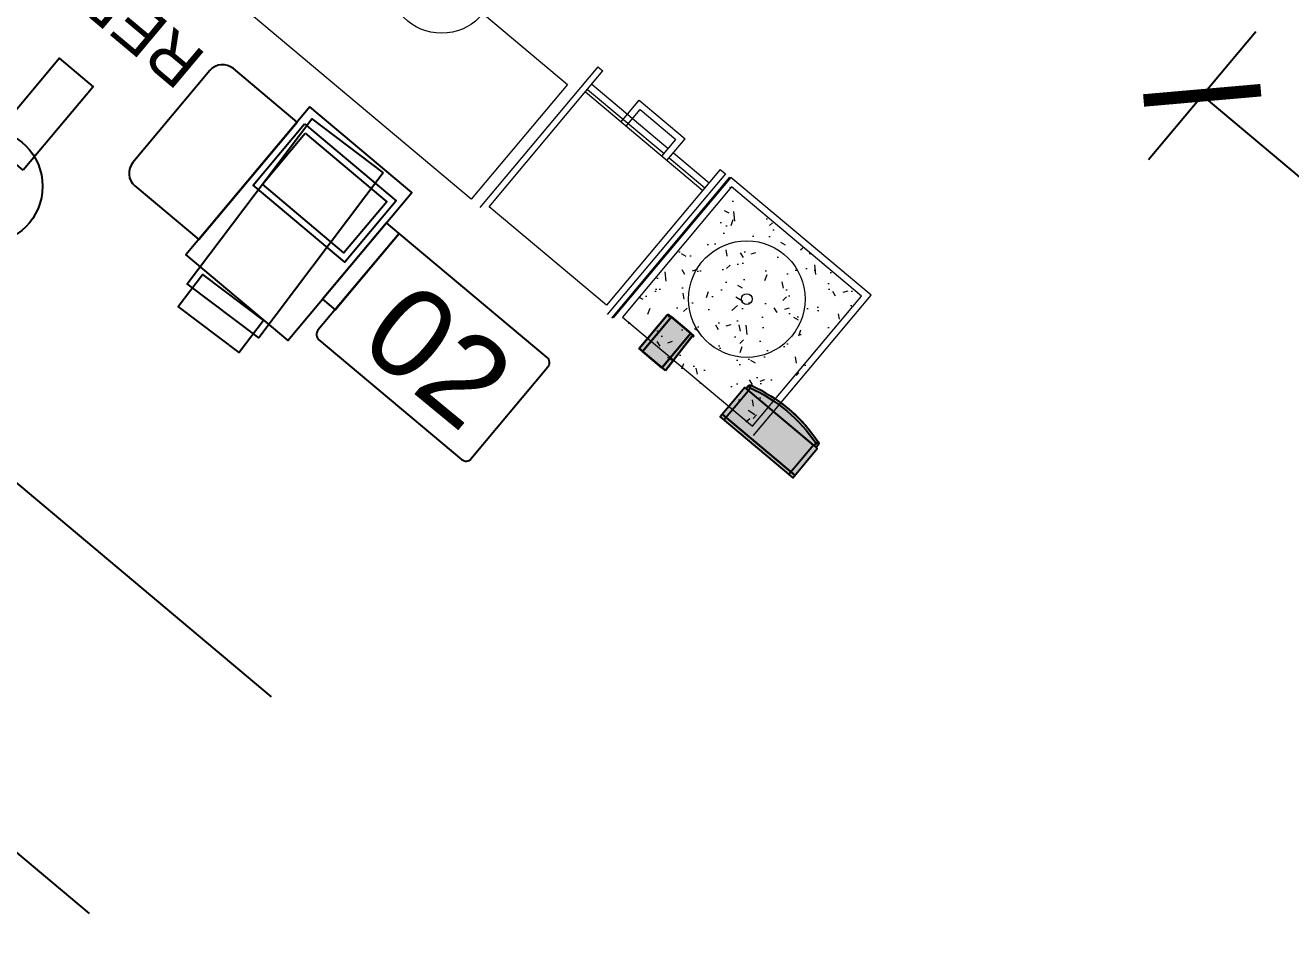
# Model space of a CAD drawing. Header units: metres. Extents: x 822482 to 822767, y 9662202 to 9662512.
# Drawn here: x 822639.898 to 822643.7, y 9662433.709 to 9662436.449 of the extents above; entities that cross this region are included whole.
import ezdxf

# ---------------------------------------------------------------- set-up
doc = ezdxf.new("R2010")
doc.units = ezdxf.units.M
for name, color, linetype in [('20006_ARQ_1000_3PV$0$ARQ-SAN', 9, 'Continuous'), ('ARQ_NE_EQUIPAMENTOS', 7, 'Continuous'), ('ARQ_NE_PISO', 251, 'Continuous')]:
    doc.layers.add(name, color=color, linetype=linetype)
doc.layers.add('ARQ_NE_COTAS', color=7, linetype='Continuous', true_color=0x000000)
doc.layers.add('ARQ_NE_MOBILIÁRIOS', color=251, linetype='Continuous', lineweight=0)
doc.styles.add('Arial', font='arial.ttf', dxfattribs={"height": 0.6})
doc.styles.add('L35_A-Standard', font='arial.ttf')
doc.styles.get("Standard").update_dxf_attribs({"font": 'arial.ttf'})
doc.dimstyles.new('1-300', dxfattribs={"dimtxt": 0.6, "dimasz": 0.25, "dimexe": 0.25, "dimexo": 0.25, "dimgap": 0.25, "dimtad": 1, "dimzin": 4, "dimdsep": 46, "dimtxsty": 'Arial', "dimblk": 'ARCHTICK', "dimcen": 0.25, "dimclrd": 256, "dimclre": 256, "dimclrt": 256, "dimadec": 0, "dimazin": 0, "dimtfac": 0.0666666666666667, "dimtix": 1, "dimtofl": 0, "dimtmove": 0, "dimatfit": 3, "dimldrblk": 'ARCHTICK', "dimfxl": 0.25, "dimtvp": 1, "dimtolj": 1, "dimtzin": 0, "dimarcsym": 0})
pattern_1 = [(140.0000000035438, (339695.1400736794, 9652942.756467326), (0.01593908552763391, 0.18218466899699), [0.01905, -0.20955]), (85.00000000354409, (339695.1400736794, 9652942.756467326), (-0.1910568452368551, -0.0352434214367873), [0.01524, -0.16764058417]), (190.4514447035438, (339695.1414019344, 9652942.771649333), (-0.1751177519212844, 0.1469412470795213), [0.01619000879999973, -0.1780902445999978]), (136.1842000035439, (339695.0892736809, 9652942.756467326), (0.04204232791595942, 0.2710790408947306), [0.02857499999999991, -0.3143249999999985]), (186.6355576135439, (339695.0927771786, 9652942.779057225), (-0.2474261246124064, 0.2374041340361984), [0.02428502313999998, -0.2671356081599996]), (81.18415117354401, (339695.0892736809, 9652942.756467326), (-0.2474261246002175, 0.2374041340496724), [0.02285996706999999, -0.2514597319199998]), (111.0000000035439, (339695.1019736789, 9652942.781867325), (0.1022651981777094, 0.1516143912754582), [0.01905, -0.2095500000000001]), (56.00000000354411, (339695.1019736789, 9652942.781867325), (-0.1841879661261421, 0.06180202833625402), [0.01523999999999997, -0.1676399999999995]), (161.4514450035439, (339695.1104957797, 9652942.794501858), (-0.08192276889910634, 0.2134164192736488), [0.0161900088, -0.1780899375999999]), (127.500000003544, (339695.1400736794, 9652942.756467326), (-0.08455503887334417, 0.003088603245361587), [0, -0.165607999999998, 0, -0.170179999999998, 0, -0.168274999999998]), (97.50000000354397, (339695.1400736794, 9652942.756467326), (-0.1001805748222527, 0.066819662504109), [0, -0.09702799999999975, 0, -0.1617979999999995, 0, -0.06413499999999975]), (57.50000000354407, (339695.1400736794, 9652942.699825324), (0.005728743984286383, 0.1355905951672258), [0, -0.06349999999999995, 0, -0.1981199999999999, 0, -0.2628899999999998]), (47.50000000354405, (339695.1400736766, 9652942.674425328), (-0.02542649104249568, 0.1481291813844453), [0, -0.08254999999999997, 0, -0.1315719999999999, 0, -0.1866899999999999])]

# ---------------------------------------------------------------- blocks, each defined once
blk = doc.blocks.new('self checkout')
at = {"color": 8, "linetype": 'Continuous'}
for points in [[(2643.7, 2612.34), (2643.7, 2611.76), (2644.1, 2611.76), (2644.1, 2612.34), (2643.7, 2612.34)], [(2644.1, 2612.221206473127), (2644.1, 2611.921206473128), (2644.15, 2611.921206473128), (2644.15, 2612.221206473127), (2644.1, 2612.221206473127)]]:
    blk.add_lwpolyline(points, dxfattribs=at)
for points in [[(2643.45, 2611.82), (2643.7, 2611.82), (2643.7, 2612.28), (2643.45, 2612.28, 0.414213562373095), (2643.4, 2612.23), (2643.4, 2611.87, 0.414213562373095)], [(2644.17, 2611.821206473127), (2644.73, 2611.821206473127, 0.414213562373095), (2644.75, 2611.841206473127), (2644.75, 2612.201206473128, 0.414213562373095), (2644.73, 2612.221206473127), (2644.15, 2612.221206473127), (2644.15, 2611.841206473127, 0.414213562373095)]]:
    blk.add_lwpolyline(points, format="xyb", close=True, dxfattribs=at)
for points in [[(2643.72, 2612.29), (2644.08, 2612.29), (2644.08, 2612.050000000001), (2643.72, 2612.050000000001)], [(2643.74, 2612.27), (2644.06, 2612.27), (2644.06, 2612.070000000001), (2643.74, 2612.070000000001)]]:
    blk.add_lwpolyline(points, close=True, dxfattribs=at)
blk = doc.blocks.new('_ARCHTICK')
at = {"color": 0, "linetype": 'ByBlock', "const_width": 0.15}
blk.add_lwpolyline([(-0.5, -0.5), (0.5, 0.5)], dxfattribs=at)
blk = doc.blocks.new('*D507')
at = {"layer": 'ARQ_NE_COTAS', "lineweight": -2, "transparency": 16777216}
for p, q in [((362.2482283357531, -236.6239624423906), (362.2482283357531, -237.1250643189996)), ((367.6679001320153, -236.6239624451846), (367.6679001320153, -237.1250643189996)), ((362.2482283357531, -236.8750643189996), (367.6679001320153, -236.8750643189996))]:
    blk.add_line(p, q, dxfattribs=at)
at = {"layer": 'Defpoints', "color": 0, "transparency": 16777216}
for p in [(362.2482283357531, -236.3739624423906), (367.6679001320153, -236.3739624451846), (367.6679001320153, -236.8750643189996)]:
    blk.add_point(p, dxfattribs=at)
at = {"layer": 'ARQ_NE_COTAS', "lineweight": -2, "transparency": 16777216, "xscale": 0.25, "yscale": 0.25, "zscale": 0.25, "rotation": 180}
blk.add_blockref('_ARCHTICK', (362.2482283357531, -236.8750643189996), dxfattribs=at)
at = {"layer": 'ARQ_NE_COTAS', "lineweight": -2, "transparency": 16777216, "xscale": 0.25, "yscale": 0.25, "zscale": 0.25}
blk.add_blockref('_ARCHTICK', (367.6679001320153, -236.8750643189996), dxfattribs=at)
at = {"layer": 'ARQ_NE_COTAS', "transparency": 16777216, "insert": (364.9580642338842, -236.3187205263666), "char_height": 0.6, "attachment_point": 5, "style": 'Arial'}
blk.add_mtext('\\A1;5.42', dxfattribs=at)
blk = doc.blocks.new('20006_ARQ_1000_3PV$0$TOALHEIRO ROLÃO 70.208 DRACO_p')
at = {"layer": 'ARQ_NE_EQUIPAMENTOS', "true_color": 0xffffff}
h = blk.add_hatch(color=7, dxfattribs=at)
h.dxf.hatch_style = 1
edge = h.paths.add_edge_path()
edge.add_arc((0.1294728544557794, -0.2244487215250502), 0.008000000000000016, 285.4366655880193, 360.0000000000002)
edge.add_line((0.1374728544557794, -0.2244487215250501), (0.1374728574360043, -0.2150000035763924))
edge.add_line((0.1374728574360043, -0.2150000035763924), (-0.1375271485244601, -0.2150000035763924))
edge.add_line((-0.1375271485244601, -0.2150000035763924), (-0.1375271455442352, -0.2244487215250501))
edge.add_arc((-0.1295271455442356, -0.2244487215251424), 0.007999999999999646, 179.9999999993386, 254.5633344118033)
edge.add_arc((-2.714554439448371e-05, 0.2445256374492618), 0.494525641025642, 254.563334412001, 285.4366655880361)
h.paths.add_polyline_path([(-0.1425271437560885, -0.09999936404847112), (0.1424728526676328, -0.09999936404847112), (0.1424728526676328, -0.2150000035763924), (-0.1425271437560885, -0.2150000035763924)])
at = {"layer": 'ARQ_NE_EQUIPAMENTOS'}
for points in [[(-0.1274999976158142, -0.09999936404847114), (-0.1274999976158142, -0.2150000035763924), (-0.1424999982118607, -0.2150000035763924), (-0.1424999982118607, -0.09999936404847112), (0.1424999982118606, -0.09999936404847112), (0.1424999982118607, -0.2150000035763924), (0.1274999976158142, -0.2150000035763924), (-0.1274999976158142, -0.2150000035763924)], [(-0.1424999982118607, -0.09999936404847112), (0.1424999982118607, -0.09999936404847112)], [(0.1424999982118606, -0.1094993609490294), (-0.1424999982118607, -0.1094993609490296)], [(-0.1424999982118607, -0.1099993694128892), (0.1424999982118606, -0.1099993694128889)], [(0.1274999976158142, -0.2150000035763924), (0.1274999976158142, -0.09999936404847114)], [(-0.1295000016689301, -0.2155000036001411), (-0.1295000016689301, -0.2244487218559925)], [(-0.05670333653688431, -0.2155000036001411), (-0.05670333653688431, -0.2150000035763924)], [(-0.05071946978569031, -0.2155000036001411), (-0.05071946978569031, -0.2150000035763924)], [(-0.03567235544323921, -0.2155000036001411), (-0.03567235544323921, -0.2150000035763924)], [(-0.03092342242598534, -0.2155000036001411), (-0.03092342242598534, -0.2150000035763924)], [(-0.02539006806910038, -0.2155000036001411), (-0.02539006806910038, -0.2150000035763924)], [(-0.01464137062430382, -0.2155000036001411), (-0.01464137062430382, -0.2150000035763924)], [(-0.01345413830131292, -0.2155000036001411), (-0.01345413830131292, -0.2150000035763924)], [(-0.01209730003029108, -0.2155000036001411), (-0.01209730003029108, -0.2150000035763924)], [(-0.0014069041935727, -0.2155000036001411), (-0.0014069041935727, -0.2150000035763924)], [(0.002997517818585038, -0.2155000036001411), (0.002997517818585038, -0.2150000035763924)], [(0.01368261408072158, -0.2155000036001411), (0.01368261408072158, -0.2150000035763924)], [(0.01622668467462063, -0.2155000036001411), (0.01622668467462063, -0.2150000035763924)], [(0.03003886714577675, -0.2155000036001411), (0.03003886714577675, -0.2150000035763924)], [(0.04132818058133125, -0.2155000036001411), (0.04132818058133125, -0.2150000035763924)], [(0.04472027346491814, -0.2155000036001411), (0.04472027346491814, -0.2150000035763924)], [(0.05851125717163086, -0.2155000036001411), (0.05851125717163086, -0.2150000035763924)], [(0.07219623774290085, -0.2155000036001411), (0.07219623774290085, -0.2150000035763924)], [(0.1295000016689301, -0.2244487218559925), (0.1295000016689301, -0.2155000036001411)], [(-0.05670333653688431, -0.247241701930875), (-0.05670333653688431, -0.2467383854092304)], [(-0.03092342242598534, -0.249533191323394), (-0.03092342242598534, -0.2490322142840569)], [(-0.01345413830131292, -0.250317137688512), (-0.01345413830131292, -0.2498169504107182)], [(-0.01209730003029108, -0.2503521665931885), (-0.01209730003029108, -0.2498520165682976)], [(-0.0014069041935727, -0.2504980042577927), (-0.0014069041935727, -0.2499980032445137)], [(0.002997517818585038, -0.2504909299315159), (0.002997517818585038, -0.249990917742366)], [(0.01368261408072158, -0.25031087175023), (0.01368261408072158, -0.2498106807470322)], [(0.03003886714577675, -0.2495877631009762), (0.03003886714577675, -0.2490868382157032)], [(0.05851125717163086, -0.2470298707486336), (0.05851125717163086, -0.2465263381601517)]]:
    blk.add_lwpolyline(points, dxfattribs=at)
at = {"layer": 'ARQ_NE_EQUIPAMENTOS', "linetype": 'Continuous', "flags": 128}
for points in [[(0.1375000029802322, -0.2155000036001411), (0.1295000016689301, -0.2155000036001411), (-0.1295000016689301, -0.2155000036001411), (-0.1375000029802322, -0.2155000036001411), (-0.1375000029802322, -0.2244487218559925), (-0.1295000016689301, -0.2244487218559925), (-0.1299154162405785, -0.2259531412274782), (-0.1303148865699768, -0.2273997478188221), (-0.1306830197572708, -0.2287329472602551), (-0.1310057044029236, -0.2299015065656249), (-0.1312705129384995, -0.2308605182917063), (-0.1314672976732254, -0.2315731272102539), (-0.1315884739160538, -0.2320119515062515), (-0.1316293776035309, -0.2321601230652277)], [(0.1375000029802322, -0.2150000035763924), (0.1375000029802322, -0.2244487218559925), (0.1295000016689301, -0.2244487218559925), (0.1299154162406921, -0.2259531412274782), (0.1303148865699768, -0.2273997478188221), (0.1306830197572708, -0.2287329472602551), (0.1310057044029236, -0.2299015065656249), (0.1312705129384995, -0.2308605182917063), (0.1314672976732254, -0.2315731272102539), (0.1315884739160538, -0.2320119515062515), (0.1316293776035309, -0.2321601230652277)]]:
    blk.add_lwpolyline(points, dxfattribs=at)
at = {"layer": 'ARQ_NE_EQUIPAMENTOS', "linetype": 'Continuous'}
for points in [[(-0.1375000000000073, -0.2244487215250501, 0.3373307689418087), (-0.1316293841840609, -0.2321601236672109, 0.1355311355424206), (0.1316293841736742, -0.232160123669987, 0.3373307689418087), (0.1375000000000073, -0.2244487215250501)], [(-0.05670333678156601, -0.2472417027338061, 0.003039973928617306), (-0.05071947090654809, -0.2478948338391005)], [(-0.05071946978569031, -0.2473921850324814), (-0.05071946975828089, -0.2478948347299733, 0.007629080453067436), (-0.03567235544323921, -0.249213024973983), (-0.03567235544323921, -0.2487117238343899)], [(-0.03092342225163201, -0.249533192275641, 0.002799031653261374), (-0.02539006890462382, -0.2498484412339876)], [(-0.02539006806910038, -0.2493477798998356), (-0.02539006806674396, -0.24984844028968, 0.005429460278209211), (-0.01464137062430382, -0.2502834312618916), (-0.01464137062430382, -0.2497832141817753)], [(-0.01938579559675889, -0.2501202724721425, 0.002997307772749253), (-0.0134541380580864, -0.2503171370175453)], [(-0.01209730046357235, -0.2503521662501841, 0.005399570164941326), (-0.001406904159056632, -0.250498004302908, 0.002224354239755807), (0.002997517898169618, -0.2504909280910679, 0.005397157003206862), (0.01368261406208284, -0.2503108722641197)], [(0.01622668467462063, -0.2497337125242893), (0.01622668465206678, -0.2502339817591316, 0.006989335723442282), (0.03003886715652249, -0.2495877631003594, 0.005716265878887601), (0.04132818058133125, -0.2487718053163235), (0.04132818058133125, -0.2482700534166042)], [(0.04472027346491814, -0.24797381088149), (0.04472027348940964, -0.2484758645274637, 0.007006501387169765), (0.05851125717030149, -0.2470298707487458, 0.00696600551959013), (0.07219623774290085, -0.245207034051532), (0.07219623774290085, -0.2447016239167397)]]:
    blk.add_lwpolyline(points, format="xyb", dxfattribs=at)
at = {"layer": 'ARQ_NE_EQUIPAMENTOS'}
blk.add_lwpolyline([(-0.1295000000103939, -0.224448721522274, 0.1355311355424206), (0.1295000000103937, -0.224448721522274)], format="xyb", dxfattribs=at)
blk = doc.blocks.new('*U371')
blk.add_blockref('20006_ARQ_1000_3PV$0$TOALHEIRO ROLÃO 70.208 DRACO_p', (0, -2.273736754432321e-13))
blk = doc.blocks.new('*U297')
at = {"true_color": 0xffffff}
h = blk.add_hatch(color=7, dxfattribs=at)
h.dxf.hatch_style = 1
edge = h.paths.add_edge_path()
edge.add_line((-0.05149999999999994, -1.041850525122789e-18), (0.05150000000000009, -1.041850525122789e-18))
edge.add_line((0.05150000000000004, -1.041850525122789e-18), (0.05150000000000004, -0.13))
edge.add_arc((0.04650000000000015, -0.13), 0.005000000000000004, 270.0000000000001, 360, ccw=False)
edge.add_line((0.04650000000000015, -0.135), (-0.0464999999999999, -0.135))
edge.add_arc((-0.04649999999999983, -0.13), 0.005000000000000004, 180, 269.9999999999999, ccw=False)
edge.add_line((-0.05149999999999994, -0.13), (-0.05149999999999994, 0))
at = {"layer": '20006_ARQ_1000_3PV$0$ARQ-SAN', "lineweight": 30}
blk.add_lwpolyline([(-0.0515, -1.041850525122789e-18), (0.05150000000000004, -1.041850525122789e-18), (0.05150000000000004, -0.13, -0.414213562373095), (0.04650000000000004, -0.135), (-0.0465, -0.135, -0.414213562373095), (-0.0515, -0.13)], format="xyb", close=True, dxfattribs=at)
blk.add_lwpolyline([(-0.03802626047301061, -1.041850525122789e-18), (0.03802626047301068, -1.041850525122789e-18), (0.03802626047301066, -0.135), (-0.03802626047301062, -0.135)], close=True, dxfattribs=at)
blk = doc.blocks.new('A$C8f1b9c42')
at = {"layer": 'ARQ_NE_MOBILIÁRIOS', "transparency": 33554687}
h = blk.add_hatch(dxfattribs=at)
h.set_pattern_fill('AR-CONC', color=256, scale=0.0009999999999999998, angle=90.00000000354413)
h.set_pattern_definition(pattern_1)
h.paths.add_polyline_path([(368.5780846243724, -235.2418869594112), (368.0680846227333, -235.2418869584799), (368.0680846236646, -235.7518869582564), (368.5780846253037, -235.7518869582564)])
h = blk.add_hatch(dxfattribs=at)
h.set_pattern_fill('AR-CONC', color=256, scale=0.0009999999999999998, angle=90.00000000354413)
h.set_pattern_definition(pattern_1)
h.paths.add_polyline_path([(368.5780846243724, -235.2418869594112), (368.0680846227333, -235.2418869584799), (368.0680846236646, -235.7518869582564), (368.5780846253037, -235.7518869582564)])
for p, q in [((368.5980853419751, -235.7739925440401), (368.5980846248567, -235.2218869561329)), ((368.6144349491224, -235.7739925440401), (368.6144342338666, -235.2218869570643)), ((368.614434950985, -235.7739918176085), (368.6144349500537, -235.2218869570643)), ((369.1144349491224, -235.7739918166772), (369.1144349500537, -235.2218869570643)), ((368.6344343051314, -235.2418868113309), (369.0944342585281, -235.2418862553313)), ((368.6344349486753, -235.773992520757), (368.6344343051314, -235.2418868113309)), ((369.0944343060255, -235.2418862553313), (369.094434951432, -235.7739918446168)), ((369.0944348527119, -235.6918864492327), (368.6344348490238, -235.6918870061636)), ((368.7744348635897, -235.7018868979067), (368.634434863925, -235.701887066476)), ((368.7744348505512, -235.6918868971989), (368.774434953928, -235.7768868971616)), ((368.7944348510355, -235.6918868739158), (368.7944349311292, -235.7568868752569)), ((369.0944348629564, -235.7018864518031), (368.794434864074, -235.7018868736923)), ((368.9344348516315, -235.6918867044151), (368.9344349298626, -235.7568867038935)), ((368.9544348511845, -235.691886681132), (368.9544349526986, -235.7768866810948)), ((368.7744348868728, -235.7218868983909), (368.6344348881394, -235.7218870669603)), ((369.0944348881021, -235.7218864532188), (368.7944348882884, -235.7218868732452)), ((368.6344349486753, -235.773992520757), (368.6144349491224, -235.7739925440401)), ((368.9544349526986, -235.7768866810948), (368.774434953928, -235.7768868971616)), ((368.9344349298626, -235.7568867038935), (368.7944349311292, -235.7568868752569)), ((369.1144349491224, -235.7739918166772), (369.094434951432, -235.7739918446168))]:
    blk.add_line(p, q, dxfattribs=at)
blk.add_lwpolyline([(368.044326567091, -235.2254534605891), (368.0443265680224, -235.7754534604028), (368.5943265687674, -235.7754534622654), (368.5943265678361, -235.2254534605891)], dxfattribs=at)
for points in [[(368.5743265692145, -235.245453462936), (368.0643265675753, -235.245453460142), (368.0643265675753, -235.7554534608498), (368.5743265692145, -235.7554534627125)], [(377.1679004896432, -235.2246720073745), (377.1679004877806, -235.6746720075607), (369.1498108841479, -235.6746720056981), (369.1498108860105, -235.2246720073745)]]:
    blk.add_lwpolyline(points, close=True, dxfattribs=at)
for radius in [0.1750000000000113, 0.01609912730077667]:
    blk.add_circle((368.3230846244842, -235.5268869567662), radius, dxfattribs=at)
at = {"layer": 'ARQ_NE_MOBILIÁRIOS', "lineweight": 0, "transparency": 33554687}
blk.add_circle((369.6414627209306, -235.6718431962654), 0.1599999999999681, dxfattribs=at)
at = {"layer": 'ARQ_NE_PISO', "linetype": 'Continuous'}
for p, q in [((368.649805271998, -232.8439307305962, -5.272722341942426e-05), (374.7926232647151, -232.8435287438333, -5.272722341942426e-05)), ((368.649805271998, -233.693930731155, -5.272722341942426e-05), (374.7926232647151, -233.6935287443921, -5.272722341942426e-05))]:
    blk.add_line(p, q, dxfattribs=at)
at = {"layer": 'ARQ_NE_EQUIPAMENTOS', "lineweight": 0, "transparency": 33554687, "rotation": 180.000000003544}
blk.add_blockref('self checkout', (3013.399805110879, 2377.214214771055), dxfattribs=at)
at = {"layer": 'ARQ_NE_EQUIPAMENTOS', "xscale": -1, "rotation": 359.9714021825786}
blk.add_blockref('*U371', (368.0151374358684, -235.1045632967725), dxfattribs=at)
at = {"layer": 'ARQ_NE_EQUIPAMENTOS', "rotation": 359.9714021825786}
blk.add_blockref('*U297', (368.4240755289793, -235.2051718691364), dxfattribs=at)
at = {"layer": 'ARQ_NE_EQUIPAMENTOS', "lineweight": 0, "transparency": 33554687, "insert": (368.9249607622623, -234.7986788311973), "char_height": 0.2685829526943635, "width": 4.439367161805438, "attachment_point": 5, "rotation": 180.50964663939996, "style": 'L35_A-Standard'}
blk.add_mtext('\\A1;02', dxfattribs=at)
at = {"layer": 'ARQ_NE_COTAS'}
dim = blk.add_linear_dim(base=(367.6679001320153, -236.8750643189996), p1=(362.2482283357531, -236.3739624423906), p2=(367.6679001320153, -236.3739624451846), dimstyle='1-300', dxfattribs=at)
dim.commit()
dim.dimension.update_dxf_attribs({"geometry": '*D507', "text_midpoint": (364.9580642338842, -236.3187205263666)})

msp = doc.modelspace()

# ---------------------------------------------------------------- linework, layer by layer
at = {"layer": 'ARQ_NE_COTAS', "color": 4}
msp.add_lwpolyline([(822639.8915069704, 9662436.013269562), (822639.7890217927, 9662436.099237375), (822639.9992035632, 9662436.349802269), (822640.1016887409, 9662436.263834456)], close=True, dxfattribs=at)
at = {"layer": 'ARQ_NE_COTAS', "color": 1}
for points in [[(822640.9731026103, 9662436.005322654), (822640.5988325822, 9662435.510207893), (822640.3842483785, 9662435.672417633), (822640.7585184001, 9662436.167532396)], [(822640.6131299856, 9662435.561850863), (822640.5404893337, 9662435.46575591), (822640.35733016, 9662435.604210658), (822640.4299708167, 9662435.700305609)]]:
    msp.add_lwpolyline(points, close=True, dxfattribs=at)
at = {"layer": 'ARQ_NE_COTAS', "color": 4}
msp.add_circle((822639.7772559116, 9662435.965376303), 0.1722386728412232, dxfattribs=at)

# ---------------------------------------------------------------- block references
at = {"ltscale": 10, "rotation": 140.0090103764572}
msp.add_blockref('A$C8f1b9c42', (822772.889044792, 9662018.469655523), dxfattribs=at)

# ---------------------------------------------------------------- texts
at = {"layer": 'ARQ_NE_COTAS', "color": 0, "insert": (822640.354123824, 9662436.249916919), "char_height": 0.1421248536073241, "attachment_point": 1, "rotation": 140.00901037645724}
msp.add_mtext_dynamic_manual_height_columns('REDE', width=0.05954620534049473, gutter_width=0.7106242680366205, heights=[0], dxfattribs=at)

doc.saveas('drawing.dxf')
